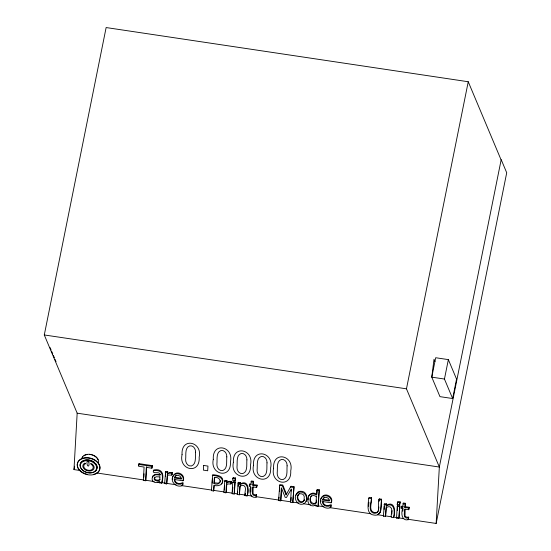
<?xml version="1.0" encoding="UTF-8"?>
<svg xmlns="http://www.w3.org/2000/svg" width="551" height="551" viewBox="0 0 551 551"><rect width="100%" height="100%" fill="white"/><g stroke="black" fill="none" stroke-linecap="round" stroke-linejoin="round"><path stroke-width="0.83" d="M79.895 470.471L73.979 469.59L77.168 413.181L44.287 334.96L106.136 27.55L468.247 81.748L501.128 159.969M145.547 480.754L146.304 467.379L151.883 468.205L152.379 465.636L139.024 463.653L138.625 464.431L138.528 466.222L144.1 467.048L143.343 480.424L145.547 480.754L145.946 479.976L146.704 466.601M138.921 465.443L139.024 463.653M143.88 477.138L144.073 473.798M151.883 468.205L152.379 465.636M153.405 470.692C151.876 474.996 160.954 470.168 160.01 475.355C149.073 471.656 150.065 486.416 159.652 481.629L159.583 482.841L161.67 483.151C164.198 475.623 163.213 468.198 153.805 469.92L153.405 470.692C162.717 469.404 163.365 475.169 161.67 483.151M164.611 483.585L165.651 471.436L167.752 471.746L167.256 474.211L169.329 473.199L171.85 473.254C172.897 476.973 168.64 473.667 167.167 475.823L166.705 483.902L164.611 483.585L165.011 482.814M165.376 476.312L165.651 471.436M167.256 474.211L167.752 471.746M167.566 475.045L166.705 483.902M171.74 475.251L172.249 472.476L169.729 472.427L167.656 473.433M182.663 483.468L182.546 485.555C176.038 488.386 168.916 480.782 173.792 474.886C177.532 469.982 186.086 475.251 183.049 480.796L174.419 479.508C173.875 483.943 179.53 485.355 182.663 483.468C183.676 481.581 179.006 484.708 177.794 483.227C176.189 482.786 174.942 481.354 174.832 479.68M183.049 480.796C184.826 475.231 176.878 471.181 173.393 475.665M182.946 484.777L183.063 482.69M211.412 490.638L212.665 474.693C216.433 475.058 223.052 475.582 222.886 480.83C222.707 485.403 217.555 486.567 213.94 485.314L213.616 490.969L211.412 490.638L211.804 489.86M212.19 483.124L212.424 478.909M214.036 483.592L214.373 477.531C222.335 476.395 221.488 486.726 214.036 483.592L214.732 477.51M214.291 485.348L213.616 490.969M225.924 492.801L226.378 484.722C227.859 482.566 232.116 485.872 231.069 482.153L228.548 482.097L226.475 483.11L226.964 480.644L224.87 480.334L223.83 492.484L225.924 492.801L226.323 492.022L226.778 483.943M224.319 490.087L224.546 486.023M226.475 483.11L226.964 480.644M230.952 484.15L231.468 481.374L228.947 481.326L226.867 482.332M232.818 478.426L232.708 480.41L235.091 480.768L235.601 478.006L233.218 477.648L232.818 478.426L235.201 478.778L235.601 478.006M232.742 482.339L232.102 493.717L234.196 494.027L235.236 481.877L233.142 481.56L232.742 482.339L234.836 482.648L235.236 481.877M233.142 478.971L233.218 477.648M232.591 491.313L232.818 487.249M234.196 494.027L234.836 482.648M235.091 480.768L235.201 478.778M237.274 494.488L238.314 482.332L240.408 482.642L239.94 484.68C247.867 480.066 248.845 490.734 247.062 495.941L244.961 495.631C244.189 492.759 247.206 487.456 243.866 485.562A3.671 3.21 27.2 0 0 241.524 485.548L239.85 486.299L239.368 494.798L237.274 494.488L237.763 492.084M238.087 486.395L238.314 482.332M239.94 484.68L240.408 482.642M240.25 485.527L239.368 494.798M245.457 493.235L244.961 495.631M251.18 484.246L249.761 484.033L249.362 484.811L249.272 486.402L250.691 486.609C249.107 490.851 249.796 498.696 256.098 497.181L256.594 494.681L254.762 494.784L253.047 493.806L253.143 486.919M249.672 485.624L249.761 484.033M253.274 484.556L257.131 485.128L256.732 485.906L252.875 485.335L253.46 481.285L251.366 480.975L250.781 485.018L249.362 484.811M250.733 492.139L251.001 487.408M252.875 485.335L253.46 481.285M256.098 497.181L256.594 494.681M256.194 495.459C250.781 496.968 252.537 489.811 252.785 486.919L256.642 487.497L256.732 485.906M257.131 485.128L256.642 487.497M281.644 488.627L280.996 500.06L280.597 500.838L278.537 500.528L279.791 484.584L282.801 485.032L286.472 494.095L286.072 494.874L282.401 485.81L279.391 485.362M279.075 497.222L278.537 500.528M279.412 491.327L279.646 487.112M280.597 500.838L281.341 487.766L285.129 497.298L286.465 497.498L291.286 489.157M291.293 489.247L290.556 502.319L292.76 502.643L294.02 486.698L290.949 486.244L286.072 494.874M290.997 500.721L291.183 497.457M291.555 490.92L291.644 489.288M292.76 502.643L294.02 486.698M317.094 490.273L316.866 494.385A5.806 5.076 27.2 0 0 312.782 493.104C307.988 493.613 306.57 500.218 308.849 503.828A4.105 3.588 27.2 0 0 311.136 505.598L313.23 505.901L315.916 504.916L315.847 506.08L317.941 506.39L318.34 505.611L319.236 489.763L317.142 489.453L316.467 495.156A5.806 5.076 27.2 0 0 312.383 493.875M316.543 500.074L316.405 502.533C311.88 505.914 308.174 499.165 311.473 495.68M317.941 506.39L319.236 489.763M330.8 505.494L330.683 507.581C324.174 510.419 317.052 502.815 321.929 496.912C325.669 492.015 334.223 497.277 331.185 502.822L322.555 501.541C322.011 505.97 327.666 507.388 330.8 505.494C331.812 503.614 327.142 506.741 325.93 505.26C324.325 504.819 323.079 503.38 322.969 501.706M331.185 502.822C332.962 497.257 325.021 493.207 321.529 497.691M331.082 506.81L331.199 504.723M368.764 498.173C368.357 503.483 365.678 514.352 374.053 515.075C382.69 516.755 381.457 504.131 381.567 499.22L379.295 498.875C376.96 502.491 381.581 513.904 374.15 513.298C367.242 511.975 371.574 501.92 371.457 497.711L369.177 497.374L368.764 498.173L371.043 498.517M368.667 506.328L368.901 502.257M371.457 497.711C372.483 501.92 368.02 509.861 373.516 512.265C375.1 512.747 377.345 512.809 378.22 511.114M378.826 507.065L378.565 509.868M379.15 501.334L379.295 498.875M381.567 499.22L380.087 512.526M383.372 516.135L384.446 503.586L386.609 503.91L386.12 506.018C394.544 501.362 395.081 512.072 393.476 517.637L391.306 517.313C390.507 514.352 393.621 508.876 390.17 506.927A3.788 3.313 27.2 0 0 387.759 506.913L386.031 507.685L385.535 516.459L383.372 516.135L383.778 515.337M384.109 509.461L384.302 506.107M386.12 506.018L386.609 503.91M386.437 506.886L385.535 516.459M391.864 514.007L392.05 510.66M397.181 504.365L397.712 501.513L400.171 501.878L399.647 504.73L397.181 504.365L397.595 503.559M396.555 518.098L397.223 506.348L397.629 505.549L399.799 505.873L399.131 517.616L398.717 518.415L396.555 518.098L396.968 517.293M397.347 510.584L397.629 505.549M398.717 518.415L399.799 505.873M399.647 504.73L400.171 501.878M401.238 506.948L402.698 507.168L403.112 506.362L401.651 506.149L401.238 506.948L401.142 508.587L402.609 508.807C400.97 513.181 401.679 521.28 408.188 519.717L408.697 517.141L406.81 517.244L405.033 516.239L405.137 509.124M402.698 507.168L403.298 502.987L405.467 503.311L404.861 507.485L408.842 508.077L409.255 507.278L405.274 506.686M402.836 511.259L403.015 508.001M404.861 507.485L405.467 503.311M408.188 519.717L408.697 517.141M408.284 517.94C402.698 519.497 404.51 512.113 404.771 509.131L408.752 509.723L408.842 508.077M409.255 507.278L408.752 509.723M436.151 523.45L439.34 467.041L501.19 159.625L506.713 172.752L436.151 523.45L408.119 519.283M222.335 482.552C223.644 476.87 216.288 475.575 212.266 475.472M298.291 494.956C295.887 498.696 301.011 504.365 304.111 500.439M304.035 500.515L304.255 496.678L303.67 495.225A2.893 2.528 27.2 0 0 301.982 493.958L300.447 493.73A2.913 2.548 27.2 0 0 298.635 494.474L298.215 495.025M152.345 477.6C152.586 473.646 157.703 474.266 160.41 474.576M73.979 469.59L74.66 466.222M77.168 413.181L439.34 467.041L406.466 388.82L468.247 81.748M452.64 398.531L444.45 379.04L448.356 359.617L435.683 357.73L431.777 377.159L439.973 396.651L452.64 398.531L456.552 379.109L448.356 359.617M154.693 477.049C153.571 480.231 158.309 480.989 160.141 479.26M220.29 481.767L220.586 480.534M306.005 501.451C307.94 497.284 305.04 491.616 300.116 492.043A5.097 4.449 27.2 0 0 297.182 493.104C292.361 497.532 297.609 506.7 303.897 503.731C309.214 500.645 307.231 490.645 300.515 491.272A5.097 4.449 27.2 0 0 297.581 492.325L295.97 495.197M174.502 478.041C174.881 473.888 181.851 474.921 181.093 479.026L174.502 478.041L176.058 475.155M322.638 500.074C323.017 495.914 329.987 496.947 329.229 501.052L322.638 500.074L324.195 497.188M172.869 476.98L173.234 475.844M321.006 499.006L321.371 497.877M308.402 497.078L308.787 495.928M304.434 499.736C301.376 507.23 293.931 498.07 299.035 493.696A2.913 2.548 27.2 0 1 299.551 493.303M159.583 482.841L159.983 482.063M171.85 473.254L172.249 472.476M181.093 479.026L181.493 478.247L174.901 477.269M231.069 482.153L231.468 481.374M247.062 495.941C249.334 490.955 248.666 479.081 240.339 483.909M393.476 517.637C395.818 512.492 395.129 500.239 386.533 505.212M222.397 482.642L221.247 483.985M85.598 463.687L84.957 463.054A5.779 4.119 15.3 0 0 84.331 469.135A5.779 4.119 15.3 0 0 92.706 470.148A5.779 4.119 15.3 0 0 91.872 463.887L90.55 463.66L91.583 464.569A4.814 3.437 15.3 0 1 92.038 469.562A4.814 3.437 15.3 0 1 85.357 469.032A4.814 3.437 15.3 0 1 84.902 464.045L85.398 463.79M308.946 495.755L310.454 494.419L312.383 493.875M379.935 512.733L378.193 514.014M219.973 482.242L218.113 483.165L214.429 482.814M444.45 379.04L431.777 377.159L434.002 359.273L434.959 361.559M44.287 334.96L406.466 388.82M316.742 490.232L318.843 490.542M397.299 502.312L399.764 502.677M378.881 499.681L381.161 500.019M138.625 464.431L151.98 466.415M290.556 487.022L293.621 487.477M402.891 503.793L405.054 504.11M250.967 481.753L253.061 482.063M384.033 504.392L386.196 504.709M397.223 506.348L399.385 506.672M165.259 472.207L167.352 472.524M224.471 481.106L226.564 481.422M237.915 483.11L240.009 483.42M172.139 474.473L171.533 474.308M323.038 499.296L329.629 500.274M96.811 472.985L143.26 479.893M144.947 480.148L154.225 481.526M157.6 482.029L165.19 483.158M166.877 483.406L176.148 484.784M181.21 485.541L211.543 490.053M213.23 490.3L224.167 491.926M225.848 492.174L232.577 493.179M234.265 493.427L237.626 493.93M239.313 494.178L245.202 495.053M246.882 495.308L251.931 496.052M256.139 496.678L290.88 501.844M292.574 502.099L298.525 502.98M303.622 503.745L310.42 504.75M314.662 505.384L316.364 505.639M318.065 505.887L324.009 506.775M329.959 507.657L370.733 513.725M377.531 514.73L383.482 515.619M385.177 515.867L391.127 516.755M393.676 517.134L403.869 518.649M50.113 347.653L51.098 349.995M51.753 351.559L52.738 353.894M53.392 355.457L54.377 357.792M55.031 359.355L56.016 361.69M320.834 500.315L320.861 501.658M172.697 478.282L172.725 479.632M308.216 498.455L308.223 499.826M95.798 463.646A8.671 6.185 15.3 0 1 94.986 471.174M80.136 465.381A8.671 6.185 15.3 0 1 84.007 460.278M84.647 460.078A8.671 6.185 15.3 0 1 89.689 460.044M90.419 460.23A8.671 6.185 15.3 0 1 91.845 460.732M92.52 461.042A8.671 6.185 15.3 0 1 94.352 462.213M77.422 466.001A11.564 8.244 15.3 0 1 92.272 458.673A11.564 8.244 15.3 0 1 96.528 473.213M95.784 473.598A11.564 8.244 15.3 0 1 93.257 474.411M87.444 474.335A11.564 8.244 15.3 0 1 85.26 473.715M84.558 473.447A11.564 8.244 15.3 0 1 78.703 468.915M78.263 468.205A11.564 8.244 15.3 0 1 77.615 466.738M81.823 458.225A8.671 6.185 15.3 0 1 91.927 454.685A8.671 6.185 15.3 0 1 98.498 462.992M86.789 472.4A8.671 6.185 15.3 0 1 82.065 461.566A8.671 6.185 15.3 0 1 96.501 465.216A8.671 6.185 15.3 0 1 87.526 472.586M82.106 458.308A8.375 5.971 15.3 0 1 82.822 456.903M84.041 455.753A8.375 5.971 15.3 0 1 85.674 454.933M86.293 454.747A8.375 5.971 15.3 0 1 87.616 454.506M89.73 454.485A8.375 5.971 15.3 0 1 91.872 454.885M92.561 455.112A8.375 5.971 15.3 0 1 95.116 456.4M95.667 456.807A8.375 5.971 15.3 0 1 97.066 458.191M97.431 458.694A8.375 5.971 15.3 0 1 97.988 459.741M195.557 452.219C195.033 456.538 196.755 464.156 191.417 465.967C187.712 466.525 185.467 462.806 185.632 459.506C186.224 455.209 184.468 447.626 189.813 445.849C193.484 445.284 195.729 448.948 195.557 452.219M226.805 456.869C226.282 461.187 228.004 468.798 222.666 470.616C218.961 471.174 216.715 467.455 216.887 464.156C217.473 459.858 215.716 452.275 221.061 450.491C224.732 449.933 226.978 453.597 226.805 456.869M246.91 459.858C246.387 464.176 248.108 471.787 242.771 473.605C239.058 474.163 236.813 470.444 236.985 467.145C237.577 462.847 235.821 455.264 241.166 453.48C244.837 452.922 247.075 456.586 246.91 459.858M267.015 462.847C266.491 467.165 268.213 474.776 262.875 476.594C259.163 477.152 256.918 473.433 257.09 470.134C257.675 465.836 255.926 458.253 261.27 456.469C264.935 455.911 267.18 459.575 267.015 462.847M287.112 465.836C286.589 470.155 288.311 477.765 282.973 479.584C279.267 480.141 277.022 476.422 277.194 473.123C277.78 468.825 276.023 461.242 281.368 459.458C285.039 458.9 287.285 462.565 287.112 465.836M182.057 454.651C178.455 470.265 200.344 474.983 199.173 457.165C202.747 441.565 180.88 436.812 182.057 454.651M213.306 459.3C209.704 474.914 231.592 479.632 230.428 461.814C233.996 446.214 212.128 441.461 213.306 459.3M233.41 462.289C229.808 477.903 251.697 482.621 250.526 464.803C254.094 449.203 232.233 444.45 233.41 462.289M253.508 465.278C249.913 480.892 271.801 485.61 270.631 467.792C274.198 452.192 252.337 447.44 253.508 465.278M273.613 468.267C270.011 483.881 291.899 488.599 290.735 470.781C294.303 455.181 272.435 450.429 273.613 468.267M88.869 462.055C89.923 468.061 86.576 466.917 86.975 461.883A0.964 0.689 15.3 0 1 87.871 461.263A0.964 0.689 15.3 0 1 88.869 462.055M159.921 476.884L159.742 480.038C157.917 481.767 153.178 481.002 154.294 477.827L156.16 476.794L159.921 476.884M203.656 465.45L203.395 470.134L207.693 470.774L207.954 466.091L203.656 465.45M316.377 496.747L316.005 503.304C307.733 508.442 308.305 490.81 316.377 496.747M79.716 470.602A11.564 8.244 15.3 0 0 99.166 470.864A11.564 8.244 15.3 0 0 86.803 457.964A11.564 8.244 15.3 0 0 79.716 470.602M82.967 470.609A8.375 5.971 15.3 0 0 96.528 469.108A8.375 5.971 15.3 0 0 85.928 460.698A8.375 5.971 15.3 0 0 82.967 470.609"/></g></svg>
